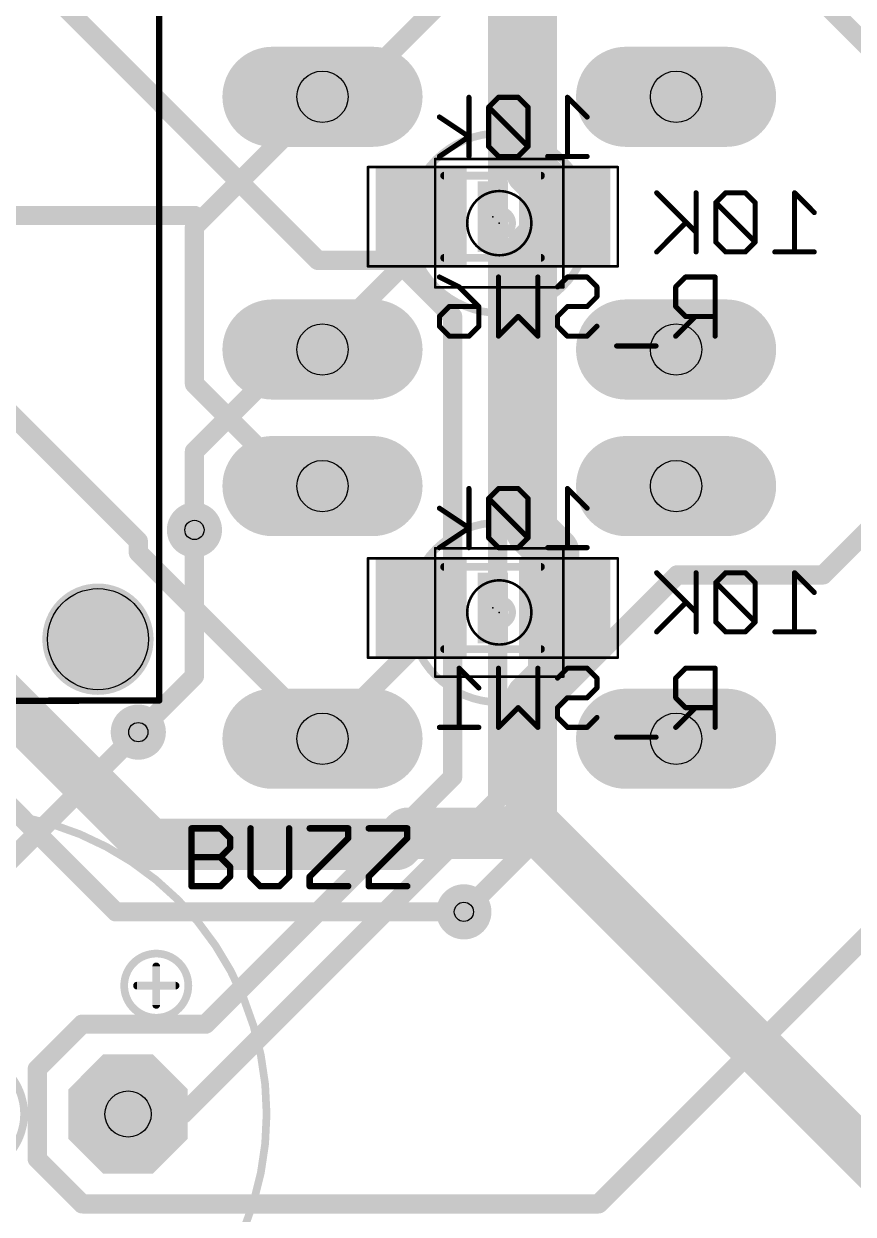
# Model space of a CAD drawing. Extents: x -15 to 99, y 4 to 73.
# Drawn here: x 67.52 to 83.94, y 21.13 to 44.69 of the extents above; entities that cross this region are included whole.
import ezdxf

# ---------------------------------------------------------------- set-up
doc = ezdxf.new("R2010")
doc.units = 0
for name, color, linetype in [('1', 22, 'CONTINUOUS'), ('122', 253, 'CONTINUOUS'), ('16', 175, 'CONTINUOUS'), ('17', 82, 'CONTINUOUS'), ('18', 82, 'CONTINUOUS'), ('20', 7, 'CONTINUOUS'), ('21', 253, 'CONTINUOUS'), ('23', 7, 'CONTINUOUS'), ('24', 7, 'CONTINUOUS'), ('25', 253, 'CONTINUOUS'), ('26', 253, 'CONTINUOUS'), ('28', 253, 'CONTINUOUS'), ('29', 253, 'CONTINUOUS'), ('30', 253, 'CONTINUOUS'), ('32', 253, 'CONTINUOUS'), ('36', 253, 'CONTINUOUS'), ('40', 175, 'CONTINUOUS'), ('44', 253, 'CONTINUOUS'), ('51', 253, 'CONTINUOUS'), ('52', 253, 'CONTINUOUS')]:
    doc.layers.add(name, color=color, linetype=linetype)

# ---------------------------------------------------------------- blocks, each defined once
blk = doc.blocks.new('OCTAGONP')
at = {"const_width": 0.5}
blk.add_lwpolyline([(-0.25, -0.1036), (-0.25, 0.1036), (-0.1036, 0.25), (0.1036, 0.25), (0.25, 0.1036), (0.25, -0.1036), (0.1036, -0.25), (-0.1036, -0.25), (-0.25, -0.1036), (-0.25, 0.1036)], dxfattribs=at)
blk = doc.blocks.new('RECT')
blk.add_solid([(-0.5, -0.5), (0.5, -0.5), (-0.5, 0.5), (0.5, 0.5)])
blk = doc.blocks.new('LONGP100')
at = {"const_width": 1}
blk.add_lwpolyline([(-0.5, 0), (0.5, 0)], dxfattribs=at)
at = {"const_width": 0.5}
for points in [[(-0.5, 0.25, 1), (-0.5, -0.25)], [(0.5, -0.25, 1), (0.5, 0.25)]]:
    blk.add_lwpolyline(points, format="xyb", dxfattribs=at)
blk = doc.blocks.new('ROUNDV')
at = {"const_width": 0.5}
blk.add_lwpolyline([(0, -0.25, 1), (0, 0.25, 1), (0, -0.25)], format="xyb", dxfattribs=at)

msp = doc.modelspace()

# ---------------------------------------------------------------- linework, layer by layer
at = {"layer": '1', "const_width": 0.381}
for points in [[(76.8985, 29.337), (76.8985, 50.673)], [(73.3425, 40.005), (62.8968, 50.4507)], [(69.7865, 34.4488), (54.6735, 49.5618)], [(74.0093, 43.3388), (76.0095, 45.339)], [(83.1215, 45.339), (86.6775, 41.783)], [(73.5648, 43.3388), (73.4328, 43.2418)], [(73.5648, 43.3388), (74.0093, 43.3388)], [(74.8983, 40.005), (73.3425, 40.005)], [(76.0095, 38.8938), (74.8983, 40.005)], [(76.0095, 29.7815), (76.0095, 38.8938)], [(88.011, 38.4492), (83.3438, 33.782)], [(72.898, 38.227), (70.8978, 36.2268)], [(73.3425, 38.227), (72.898, 38.227)], [(73.3425, 38.227), (73.4328, 38.2418)], [(70.8978, 36.2268), (70.8978, 34.671)], [(69.7865, 34.2265), (69.7865, 34.4488)], [(73.3425, 30.6705), (69.7865, 34.2265)], [(80.4545, 33.782), (77.7875, 31.115)], [(83.3438, 33.782), (80.4545, 33.782)], [(77.7875, 31.115), (77.7875, 28.6703)], [(69.7865, 30.6705), (66.8972, 27.7813)], [(73.3425, 30.6705), (73.4328, 30.5393)], [(88.011, 30.4483), (78.8988, 21.336)], [(71.12, 24.892), (76.0095, 29.7815)], [(70.6755, 23.114), (76.8985, 29.337)], [(77.7875, 28.6703), (76.2318, 27.1145)], [(67.7863, 24.003), (68.6753, 24.892)], [(68.6753, 24.892), (71.12, 24.892)], [(67.7863, 22.225), (67.7863, 24.003)], [(69.7865, 23.114), (69.5833, 23.114)], [(69.7865, 23.114), (70.6755, 23.114)], [(68.6753, 21.336), (67.7863, 22.225)], [(78.8988, 21.336), (68.6753, 21.336)]]:
    msp.add_lwpolyline(points, dxfattribs=at)
at = {"layer": '1', "const_width": 0.1905}
for points in [[(73.3764, 43.3186, 1), (73.4892, 43.165)], [(73.5648, 43.434, 1), (73.5648, 43.2435)], [(73.6211, 43.262, 1), (73.5084, 43.4155)], [(73.9419, 43.4061, 1), (74.0766, 43.2714)], [(74.0093, 43.2435, 1), (74.0093, 43.434)], [(73.3425, 40.1003, 1), (73.3425, 39.9098)], [(73.2751, 39.9376, 1), (73.4099, 40.0724)], [(74.9656, 40.0724, 1), (74.8309, 39.9376)], [(74.8983, 39.9098, 1), (74.8983, 40.1003)], [(76.1047, 38.8938, 1), (75.9143, 38.8938)], [(75.9421, 38.8264, 1), (76.0769, 38.9611)], [(72.898, 38.3223, 1), (72.898, 38.1318)], [(72.9654, 38.1596, 1), (72.8306, 38.2944)], [(73.3271, 38.321, 1), (73.3579, 38.133)], [(73.3425, 38.1318, 1), (73.3425, 38.3223)], [(73.4482, 38.1478, 1), (73.4174, 38.3358)], [(70.993, 36.2268, 1), (70.8025, 36.2268)], [(70.8304, 36.2941, 1), (70.9651, 36.1594)], [(69.8817, 34.4488, 1), (69.6913, 34.4488)], [(70.8025, 34.671, 1), (70.993, 34.671)], [(69.8539, 34.2939, 1), (69.7191, 34.1591)], [(69.7191, 34.3814, 1), (69.8539, 34.5161)], [(69.6913, 34.2265, 1), (69.8817, 34.2265)], [(80.4545, 33.8773, 1), (80.4545, 33.6868)], [(80.5219, 33.7146, 1), (80.3871, 33.8494)], [(83.2764, 33.8494, 1), (83.4111, 33.7146)], [(83.3438, 33.6868, 1), (83.3438, 33.8773)], [(77.7201, 31.1824, 1), (77.8549, 31.0476)], [(77.8828, 31.115, 1), (77.6923, 31.115)], [(69.8539, 30.6031, 1), (69.7191, 30.7379)], [(73.421, 30.7245, 1), (73.264, 30.6165)], [(73.2751, 30.6031, 1), (73.4099, 30.7379)], [(73.3543, 30.4853, 1), (73.5113, 30.5933)], [(76.0769, 29.7141, 1), (75.9421, 29.8489)], [(75.9143, 29.7815, 1), (76.1047, 29.7815)], [(76.9659, 29.2696, 1), (76.8311, 29.4044)], [(76.8033, 29.337, 1), (76.9937, 29.337)], [(77.6923, 28.6703, 1), (77.8828, 28.6703)], [(77.8549, 28.6029, 1), (77.7201, 28.7376)], [(76.1644, 27.1819, 1), (76.2991, 27.0471)], [(68.6753, 24.9872, 1), (68.6753, 24.7967)], [(68.7426, 24.8246, 1), (68.6079, 24.9594)], [(71.0526, 24.9594, 1), (71.1874, 24.8246)], [(71.12, 24.7967, 1), (71.12, 24.9872)], [(67.7189, 24.0704, 1), (67.8536, 23.9356)], [(67.8815, 24.003, 1), (67.691, 24.003)], [(69.5833, 23.2093, 1), (69.5833, 23.0188)], [(69.7865, 23.2093, 1), (69.7865, 23.0188)], [(69.7865, 23.0188, 1), (69.7865, 23.2093)], [(70.6081, 23.1814, 1), (70.7429, 23.0466)], [(70.6755, 23.0188, 1), (70.6755, 23.2093)], [(67.8536, 22.2924, 1), (67.7189, 22.1576)], [(67.691, 22.225, 1), (67.8815, 22.225)], [(68.6753, 21.4313, 1), (68.6753, 21.2408)], [(68.6079, 21.2686, 1), (68.7426, 21.4034)], [(78.8314, 21.4034, 1), (78.9661, 21.2686)], [(78.8988, 21.2408, 1), (78.8988, 21.4313)]]:
    msp.add_lwpolyline(points, format="xyb", dxfattribs=at)
at = {"layer": '122', "const_width": 0.1016}
for points in [[(80.8289, 40.5624), (80.0493, 41.342)], [(80.8289, 41.342), (80.8289, 40.1726)], [(81.4136, 41.342), (81.2187, 41.1471)], [(81.8034, 41.342), (81.4136, 41.342)], [(81.9983, 41.1471), (81.8034, 41.342)], [(83.1677, 40.9522), (82.7779, 41.342)], [(82.7779, 41.342), (82.7779, 40.1726)], [(81.2187, 41.1471), (81.2187, 40.3675)], [(81.9983, 40.3675), (81.2187, 41.1471)], [(81.9983, 40.3675), (81.9983, 41.1471)], [(80.634, 40.7573), (80.0493, 40.1726)], [(81.2187, 40.3675), (81.4136, 40.1726)], [(81.8034, 40.1726), (81.9983, 40.3675)], [(81.4136, 40.1726), (81.8034, 40.1726)], [(83.1677, 40.1726), (82.3881, 40.1726)], [(80.8289, 33.044), (80.0493, 33.8236)], [(80.8289, 33.8236), (80.8289, 32.6542)], [(81.4136, 33.8236), (81.2187, 33.6287)], [(81.8034, 33.8236), (81.4136, 33.8236)], [(81.9983, 33.6287), (81.8034, 33.8236)], [(83.1677, 33.4338), (82.7779, 33.8236)], [(82.7779, 33.8236), (82.7779, 32.6542)], [(81.2187, 33.6287), (81.2187, 32.8491)], [(81.9983, 32.8491), (81.2187, 33.6287)], [(81.9983, 32.8491), (81.9983, 33.6287)], [(80.634, 33.2389), (80.0493, 32.6542)], [(81.2187, 32.8491), (81.4136, 32.6542)], [(81.8034, 32.6542), (81.9983, 32.8491)], [(81.4136, 32.6542), (81.8034, 32.6542)], [(83.1677, 32.6542), (82.3881, 32.6542)]]:
    msp.add_lwpolyline(points, dxfattribs=at)
at = {"layer": '122', "const_width": 0.0508}
for points in [[(80.0672, 41.36, 1), (80.0313, 41.3241)], [(80.8543, 41.342, 1), (80.8035, 41.342)], [(81.4136, 41.3674, 1), (81.4136, 41.3166)], [(81.4315, 41.3241, 1), (81.3956, 41.36)], [(81.8213, 41.36, 1), (81.7854, 41.3241)], [(81.8034, 41.3166, 1), (81.8034, 41.3674)], [(82.7958, 41.36, 1), (82.7599, 41.3241)], [(82.8033, 41.342, 1), (82.7525, 41.342)], [(81.2441, 41.1471, 1), (81.1933, 41.1471)], [(81.2366, 41.1651, 1), (81.2007, 41.1292)], [(81.2007, 41.1651, 1), (81.2366, 41.1292)], [(82.0237, 41.1471, 1), (81.9729, 41.1471)], [(81.9803, 41.1292, 1), (82.0162, 41.1651)], [(83.1497, 40.9343, 1), (83.1856, 40.9702)], [(80.6519, 40.7394, 1), (80.616, 40.7753)], [(80.8109, 40.5445, 1), (80.8468, 40.5804)], [(81.2366, 40.3855, 1), (81.2007, 40.3496)], [(81.1933, 40.3675, 1), (81.2441, 40.3675)], [(81.9729, 40.3675, 1), (82.0237, 40.3675)], [(82.0162, 40.3496, 1), (81.9803, 40.3855)], [(81.9803, 40.3496, 1), (82.0162, 40.3855)], [(80.0313, 40.1906, 1), (80.0672, 40.1547)], [(80.8035, 40.1726, 1), (80.8543, 40.1726)], [(81.4136, 40.198, 1), (81.4136, 40.1472)], [(81.3956, 40.1547, 1), (81.4315, 40.1906)], [(81.7854, 40.1906, 1), (81.8213, 40.1547)], [(81.8034, 40.1472, 1), (81.8034, 40.198)], [(82.3881, 40.198, 1), (82.3881, 40.1472)], [(82.7525, 40.1726, 1), (82.8033, 40.1726)], [(83.1677, 40.1472, 1), (83.1677, 40.198)], [(80.0672, 33.8416, 1), (80.0313, 33.8057)], [(80.8543, 33.8236, 1), (80.8035, 33.8236)], [(81.4136, 33.849, 1), (81.4136, 33.7982)], [(81.4315, 33.8057, 1), (81.3956, 33.8416)], [(81.8213, 33.8416, 1), (81.7854, 33.8057)], [(81.8034, 33.7982, 1), (81.8034, 33.849)], [(82.7958, 33.8416, 1), (82.7599, 33.8057)], [(82.8033, 33.8236, 1), (82.7525, 33.8236)], [(81.2441, 33.6287, 1), (81.1933, 33.6287)], [(81.2366, 33.6467, 1), (81.2007, 33.6108)], [(81.2007, 33.6467, 1), (81.2366, 33.6108)], [(82.0237, 33.6287, 1), (81.9729, 33.6287)], [(81.9803, 33.6108, 1), (82.0162, 33.6467)], [(83.1497, 33.4159, 1), (83.1856, 33.4518)], [(80.6519, 33.221, 1), (80.616, 33.2569)], [(80.8109, 33.0261, 1), (80.8468, 33.062)], [(81.2366, 32.8671, 1), (81.2007, 32.8312)], [(81.1933, 32.8491, 1), (81.2441, 32.8491)], [(81.9729, 32.8491, 1), (82.0237, 32.8491)], [(82.0162, 32.8312, 1), (81.9803, 32.8671)], [(81.9803, 32.8312, 1), (82.0162, 32.8671)], [(80.0313, 32.6722, 1), (80.0672, 32.6363)], [(80.8035, 32.6542, 1), (80.8543, 32.6542)], [(81.4136, 32.6796, 1), (81.4136, 32.6288)], [(81.3956, 32.6363, 1), (81.4315, 32.6722)], [(81.7854, 32.6722, 1), (81.8213, 32.6363)], [(81.8034, 32.6288, 1), (81.8034, 32.6796)], [(82.3881, 32.6796, 1), (82.3881, 32.6288)], [(82.7525, 32.6542, 1), (82.8033, 32.6542)], [(83.1677, 32.6288, 1), (83.1677, 32.6796)]]:
    msp.add_lwpolyline(points, format="xyb", dxfattribs=at)
at = {"layer": '16'}
for points, const_width in [([(77.5653, 41.783), (77.5653, 46.6725)], 1.016), ([(73.3425, 43.1165), (73.4328, 43.2418)], 0.381), ([(73.3425, 43.1165), (71.0089, 40.7829)], 0.381), ([(78.0097, 41.3385), (77.5653, 41.783)], 1.016), ([(78.0097, 41.3385), (78.2278, 40.8688)], 1.016), ([(78.0097, 40.6718), (78.2278, 40.8688)], 1.016), ([(44.8945, 40.894), (70.8978, 40.894)], 0.381), ([(70.8978, 40.894), (71.0089, 40.7829)], 0.381), ([(75.3428, 40.6718), (75.3838, 40.8688)], 0.381), ([(78.0097, 40.6718), (77.5653, 40.2273)], 1.016), ([(71.0089, 40.7829), (70.8978, 40.6718)], 0.381), ([(70.8978, 40.6718), (70.8978, 37.5603)], 0.381), ([(75.3428, 40.2273), (75.3428, 40.6718)], 0.381), ([(77.5653, 40.2273), (77.5653, 34.671)], 1.016), ([(73.5648, 38.4492), (75.3428, 40.2273)], 0.381), ([(73.5648, 38.4492), (73.4328, 38.2418)], 0.381), ([(70.8978, 37.5603), (72.898, 35.56)], 0.381), ([(72.898, 35.56), (73.3425, 35.56)], 0.381), ([(73.3425, 35.56), (73.4328, 35.5393)], 0.381), ([(77.5653, 34.671), (78.0097, 34.2265)], 1.016), ([(70.8978, 34.671), (70.8978, 31.7818)], 0.381), ([(78.0097, 34.2265), (78.0097, 33.3375)], 1.016), ([(78.0097, 33.3375), (78.2278, 33.1273)], 1.016), ([(78.0097, 32.6707), (78.2278, 33.1273)], 1.016), ([(65.5637, 32.893), (70.0088, 28.448)], 1.016), ([(75.3428, 33.1153), (75.3838, 33.1273)], 0.381), ([(75.3428, 32.4485), (75.3428, 33.1153)], 0.381), ([(78.0097, 31.7818), (78.0097, 32.6707)], 1.016), ([(73.5648, 30.6705), (75.3428, 32.4485)], 0.381), ([(77.5653, 31.3373), (78.0097, 31.7818)], 1.016), ([(70.8978, 31.7818), (69.7865, 30.6705)], 0.381), ([(77.5653, 28.8925), (77.5653, 31.3373)], 1.016), ([(73.5648, 30.6705), (73.4328, 30.5393)], 0.381), ([(69.342, 27.1145), (66.8972, 29.5593)], 0.381), ([(77.1208, 28.6703), (77.5653, 28.8925)], 1.016), ([(87.7888, 18.669), (77.5653, 28.8925)], 1.016), ([(74.8983, 28.448), (75.1205, 28.6703)], 1.016), ([(75.1205, 28.6703), (77.1208, 28.6703)], 1.016), ([(70.0088, 28.448), (74.8983, 28.448)], 1.016), ([(76.2318, 27.1145), (69.342, 27.1145)], 0.381)]:
    msp.add_lwpolyline(points, dxfattribs=dict(at, const_width=const_width))
for points, const_width in [([(73.5101, 43.1861, 1), (73.3555, 43.2975)], 0.1905), ([(73.2652, 43.1722, 1), (73.4198, 43.0608)], 0.1905), ([(73.4099, 43.0491, 1), (73.2751, 43.1839)], 0.1905), ([(77.7449, 41.9626, 1), (77.3856, 41.6034)], 0.508), ([(77.3113, 41.783, 1), (77.8193, 41.783)], 0.508), ([(78.2401, 41.4455, 1), (77.7794, 41.2315)], 0.508), ([(77.8301, 41.1589, 1), (78.1894, 41.5181)], 0.508), ([(77.9974, 40.7618, 1), (78.4582, 40.9758)], 0.508), ([(78.3981, 40.6803, 1), (78.0575, 41.0573)], 0.508), ([(70.9651, 40.9614, 1), (70.8304, 40.8266)], 0.1905), ([(70.8978, 40.7988, 1), (70.8978, 40.9893)], 0.1905), ([(75.477, 40.8494, 1), (75.2906, 40.8882)], 0.1905), ([(77.8394, 40.8602, 1), (78.1801, 40.4833)], 0.508), ([(78.1894, 40.4921, 1), (77.8301, 40.8514)], 0.508), ([(70.993, 40.6718, 1), (70.8025, 40.6718)], 0.1905), ([(70.8304, 40.7391, 1), (70.9651, 40.6044)], 0.1905), ([(70.9415, 40.8502, 1), (71.0762, 40.7155)], 0.1905), ([(71.0762, 40.7155, 1), (70.9415, 40.8502)], 0.1905), ([(70.9415, 40.7155, 1), (71.0762, 40.8502)], 0.1905), ([(75.2495, 40.6912, 1), (75.436, 40.6523)], 0.1905), ([(75.438, 40.6718, 1), (75.2475, 40.6718)], 0.1905), ([(77.3856, 40.4069, 1), (77.7449, 40.0476)], 0.508), ([(77.8193, 40.2273, 1), (77.3113, 40.2273)], 0.508), ([(75.2475, 40.2273, 1), (75.438, 40.2273)], 0.1905), ([(75.4101, 40.1599, 1), (75.2754, 40.2946)], 0.1905), ([(73.6451, 38.3981, 1), (73.4844, 38.5004)], 0.1905), ([(73.4974, 38.5166, 1), (73.6321, 38.3819)], 0.1905), ([(73.3524, 38.2929, 1), (73.5132, 38.1907)], 0.1905), ([(70.9651, 37.6276, 1), (70.8304, 37.4929)], 0.1905), ([(70.8025, 37.5603, 1), (70.993, 37.5603)], 0.1905), ([(72.898, 35.6553, 1), (72.898, 35.4648)], 0.1905), ([(72.8306, 35.4926, 1), (72.9654, 35.6274)], 0.1905), ([(73.3638, 35.6528, 1), (73.3212, 35.4672)], 0.1905), ([(73.3425, 35.4648, 1), (73.3425, 35.6553)], 0.1905), ([(73.4115, 35.4465, 1), (73.4541, 35.6321)], 0.1905), ([(77.7449, 34.8506, 1), (77.3856, 34.4914)], 0.508), ([(70.993, 34.671, 1), (70.8025, 34.671)], 0.1905), ([(77.3113, 34.671, 1), (77.8193, 34.671)], 0.508), ([(78.2638, 34.2265, 1), (77.7557, 34.2265)], 0.508), ([(77.8301, 34.0469, 1), (78.1894, 34.4061)], 0.508), ([(78.186, 33.5204, 1), (77.8335, 33.1546)], 0.508), ([(77.7557, 33.3375, 1), (78.2638, 33.3375)], 0.508), ([(78.457, 33.0178, 1), (77.9986, 33.2368)], 0.508), ([(78.0515, 32.9444, 1), (78.4041, 33.3102)], 0.508), ([(75.438, 33.1153, 1), (75.2475, 33.1153)], 0.1905), ([(75.3159, 33.2066, 1), (75.3696, 33.0239)], 0.1905), ([(75.4106, 33.0359, 1), (75.357, 33.2187)], 0.1905), ([(78.2638, 32.6707, 1), (77.7557, 32.6707)], 0.508), ([(77.7805, 32.7802, 1), (78.239, 32.5613)], 0.508), ([(75.2475, 32.4485, 1), (75.438, 32.4485)], 0.1905), ([(75.4101, 32.3811, 1), (75.2754, 32.5159)], 0.1905), ([(78.1894, 31.6021, 1), (77.8301, 31.9614)], 0.508), ([(77.7557, 31.7818, 1), (78.2638, 31.7818)], 0.508), ([(70.8025, 31.7818, 1), (70.993, 31.7818)], 0.1905), ([(70.9651, 31.7144, 1), (70.8304, 31.8491)], 0.1905), ([(77.8193, 31.3373, 1), (77.3113, 31.3373)], 0.508), ([(77.3856, 31.5169, 1), (77.7449, 31.1576)], 0.508), ([(73.6319, 30.603, 1), (73.4976, 30.738)], 0.1905), ([(69.7191, 30.7379, 1), (69.8539, 30.6031)], 0.1905), ([(73.3656, 30.6068, 1), (73.5, 30.4718)], 0.1905), ([(73.4974, 30.7379, 1), (73.6321, 30.6031)], 0.1905), ([(77.7449, 29.0721, 1), (77.3856, 28.7129)], 0.508), ([(77.6788, 28.6653, 1), (77.4517, 29.1197)], 0.508), ([(75.1205, 28.9243, 1), (75.1205, 28.4163)], 0.508), ([(75.3001, 28.4906, 1), (74.9409, 28.8499)], 0.508), ([(77.0072, 28.8974, 1), (77.2343, 28.4431)], 0.508), ([(77.1208, 28.4163, 1), (77.1208, 28.9243)], 0.508), ([(77.3113, 28.8925, 1), (77.8193, 28.8925)], 0.508), ([(70.0088, 28.702, 1), (70.0088, 28.194)], 0.508), ([(69.8291, 28.2684, 1), (70.1884, 28.6276)], 0.508), ([(74.7186, 28.6276, 1), (75.0779, 28.2684)], 0.508), ([(74.8983, 28.194, 1), (74.8983, 28.702)], 0.508), ([(69.342, 27.2097, 1), (69.342, 27.0192)], 0.1905), ([(69.2746, 27.0471, 1), (69.4094, 27.1819)], 0.1905), ([(76.2318, 27.0192, 1), (76.2318, 27.2097)], 0.1905)]:
    msp.add_lwpolyline(points, format="xyb", dxfattribs=dict(at, const_width=const_width))
at = {"layer": '20'}
msp.add_circle((68.9878, 32.5097), 1, dxfattribs=at)
at = {"layer": '21'}
for points, const_width in [([(70.2009, 71.8891), (70.2009, 31.2984)], 0.127), ([(70.2009, 31.2984), (47.8161, 31.2366)], 0.127), ([(70.1421, 25.273), (70.1421, 26.035)], 0.1524), ([(69.7611, 25.654), (70.5231, 25.654)], 0.1524)]:
    msp.add_lwpolyline(points, dxfattribs=dict(at, const_width=const_width))
for points, const_width in [([(76.9328, 38.9638, 1), (76.9328, 42.5198, 1), (76.9328, 38.9638)], 0.1524), ([(76.9328, 40.4878, 1), (76.9328, 40.9958, 1), (76.9328, 40.4878)], 0.1524), ([(76.9328, 31.2613, 1), (76.9328, 34.8173, 1), (76.9328, 31.2613)], 0.1524), ([(76.9328, 32.7853, 1), (76.9328, 33.2933, 1), (76.9328, 32.7853)], 0.1524), ([(70.1691, 31.2984, 1), (70.2326, 31.2984)], 0.0635), ([(70.201, 31.2666, 1), (70.2008, 31.3301)], 0.0635), ([(66.3321, 17.1196, 1), (66.3321, 29.1084, 1), (66.3321, 17.1196)], 0.1524), ([(70.1421, 25.019, 1), (70.1421, 26.289, 1), (70.1421, 25.019)], 0.1524), ([(70.1802, 26.035, 1), (70.104, 26.035)], 0.0762), ([(69.7611, 25.6921, 1), (69.7611, 25.6159)], 0.0762), ([(70.5231, 25.6159, 1), (70.5231, 25.6921)], 0.0762), ([(70.104, 25.273, 1), (70.1802, 25.273)], 0.0762), ([(66.3321, 21.9202, 1), (66.3321, 24.3078, 1), (66.3321, 21.9202)], 0.1524)]:
    msp.add_lwpolyline(points, format="xyb", dxfattribs=dict(at, const_width=const_width))
at = {"layer": '23'}
for p in [(76.9328, 40.7418), (76.9328, 33.0393)]:
    msp.add_point(p, dxfattribs=at)
at = {"layer": '24'}
for p in [(76.8058, 40.8688), (76.8058, 33.1273)]:
    msp.add_point(p, dxfattribs=at)
at = {"layer": '25', "const_width": 0.127}
for points in [[(70.8406, 27.6225), (70.8406, 28.7665)], [(70.8406, 28.7665), (71.4126, 28.7665)], [(71.4126, 28.7665), (71.6033, 28.5758)], [(72.01, 28.7665), (72.01, 27.8132)], [(72.7726, 27.8132), (72.7726, 28.7665)], [(73.1794, 28.7665), (73.942, 28.7665)], [(73.942, 28.7665), (73.942, 28.5758)], [(74.3488, 28.7665), (75.1114, 28.7665)], [(75.1114, 28.7665), (75.1114, 28.5758)], [(71.6033, 28.5758), (71.6033, 28.3852)], [(73.942, 28.5758), (73.1794, 27.8132)], [(75.1114, 28.5758), (74.3488, 27.8132)], [(71.6033, 28.3852), (71.4126, 28.1945)], [(70.8406, 28.1945), (71.4126, 28.1945)], [(71.4126, 28.1945), (71.6033, 28.0038)], [(71.6033, 28.0038), (71.6033, 27.8132)], [(71.6033, 27.8132), (71.4126, 27.6225)], [(72.01, 27.8132), (72.2007, 27.6225)], [(72.582, 27.6225), (72.7726, 27.8132)], [(73.1794, 27.8132), (73.1794, 27.6225)], [(74.3488, 27.8132), (74.3488, 27.6225)], [(71.4126, 27.6225), (70.8406, 27.6225)], [(72.2007, 27.6225), (72.582, 27.6225)], [(73.1794, 27.6225), (73.942, 27.6225)], [(74.3488, 27.6225), (75.1114, 27.6225)]]:
    msp.add_lwpolyline(points, dxfattribs=at)
at = {"layer": '25', "const_width": 0.0635}
for points in [[(70.8724, 28.7665, 1), (70.8089, 28.7665)], [(70.8406, 28.7982, 1), (70.8406, 28.7347)], [(71.435, 28.7889, 1), (71.3901, 28.744)], [(71.4126, 28.7347, 1), (71.4126, 28.7982)], [(72.0417, 28.7665, 1), (71.9782, 28.7665)], [(72.8044, 28.7665, 1), (72.7409, 28.7665)], [(73.1794, 28.7982, 1), (73.1794, 28.7347)], [(73.9738, 28.7665, 1), (73.9103, 28.7665)], [(73.942, 28.7347, 1), (73.942, 28.7982)], [(74.3488, 28.7982, 1), (74.3488, 28.7347)], [(75.1432, 28.7665, 1), (75.0797, 28.7665)], [(75.1114, 28.7347, 1), (75.1114, 28.7982)], [(71.635, 28.5758, 1), (71.5715, 28.5758)], [(71.5808, 28.5534, 1), (71.6257, 28.5983)], [(73.9103, 28.5758, 1), (73.9738, 28.5758)], [(73.9645, 28.5534, 1), (73.9196, 28.5983)], [(75.0797, 28.5758, 1), (75.1432, 28.5758)], [(75.1339, 28.5534, 1), (75.089, 28.5983)], [(71.5715, 28.3852, 1), (71.635, 28.3852)], [(71.6257, 28.3627, 1), (71.5808, 28.4076)], [(70.8406, 28.2262, 1), (70.8406, 28.1627)], [(71.435, 28.2169, 1), (71.3901, 28.172)], [(71.3901, 28.2169, 1), (71.435, 28.172)], [(71.4126, 28.1627, 1), (71.4126, 28.2262)], [(71.635, 28.0038, 1), (71.5715, 28.0038)], [(71.5808, 27.9814, 1), (71.6257, 28.0263)], [(71.5715, 27.8132, 1), (71.635, 27.8132)], [(71.6257, 27.7907, 1), (71.5808, 27.8356)], [(71.9782, 27.8132, 1), (72.0417, 27.8132)], [(72.0324, 27.8356, 1), (71.9875, 27.7907)], [(72.7409, 27.8132, 1), (72.8044, 27.8132)], [(72.7951, 27.7907, 1), (72.7502, 27.8356)], [(73.2111, 27.8132, 1), (73.1476, 27.8132)], [(73.1569, 27.8356, 1), (73.2018, 27.7907)], [(74.3805, 27.8132, 1), (74.317, 27.8132)], [(74.3263, 27.8356, 1), (74.3712, 27.7907)], [(70.8406, 27.6543, 1), (70.8406, 27.5908)], [(70.8089, 27.6225, 1), (70.8724, 27.6225)], [(71.3901, 27.645, 1), (71.435, 27.6)], [(71.4126, 27.5908, 1), (71.4126, 27.6543)], [(72.2007, 27.6543, 1), (72.2007, 27.5908)], [(72.1782, 27.6, 1), (72.2231, 27.645)], [(72.5595, 27.645, 1), (72.6044, 27.6)], [(72.582, 27.5908, 1), (72.582, 27.6543)], [(73.1476, 27.6225, 1), (73.2111, 27.6225)], [(73.1794, 27.6543, 1), (73.1794, 27.5908)], [(73.942, 27.5908, 1), (73.942, 27.6543)], [(74.317, 27.6225, 1), (74.3805, 27.6225)], [(74.3488, 27.6543, 1), (74.3488, 27.5908)], [(75.1114, 27.5908, 1), (75.1114, 27.6543)]]:
    msp.add_lwpolyline(points, format="xyb", dxfattribs=at)
at = {"layer": '26', "const_width": 0.1016}
for points in [[(75.7478, 39.676), (76.1376, 39.4811)], [(76.9172, 38.5066), (76.9172, 39.676)], [(77.6968, 39.676), (77.6968, 38.5066)], [(78.0866, 39.4811), (78.2815, 39.676)], [(78.2815, 39.676), (78.6713, 39.676)], [(78.6713, 39.676), (78.8662, 39.4811)], [(80.6203, 39.676), (80.4254, 39.4811)], [(81.205, 39.676), (80.6203, 39.676)], [(81.205, 38.5066), (81.205, 39.676)], [(76.1376, 39.4811), (76.5274, 39.0913)], [(78.8662, 39.2862), (78.6713, 39.0913)], [(78.8662, 39.4811), (78.8662, 39.2862)], [(80.4254, 39.4811), (80.4254, 39.0913)], [(75.7478, 38.8964), (75.9427, 39.0913)], [(75.9427, 39.0913), (76.5274, 39.0913)], [(76.5274, 39.0913), (76.5274, 38.7015)], [(78.2815, 39.0913), (78.0866, 38.8964)], [(78.6713, 39.0913), (78.2815, 39.0913)], [(80.4254, 39.0913), (80.6203, 38.8964)], [(75.7478, 38.7015), (75.7478, 38.8964)], [(77.307, 38.8964), (76.9172, 38.5066)], [(77.6968, 38.5066), (77.307, 38.8964)], [(78.0866, 38.8964), (78.0866, 38.7015)], [(80.8152, 38.8964), (80.4254, 38.5066)], [(80.6203, 38.8964), (81.205, 38.8964)], [(75.9427, 38.5066), (75.7478, 38.7015)], [(76.5274, 38.7015), (76.3325, 38.5066)], [(78.0866, 38.7015), (78.2815, 38.5066)], [(78.6713, 38.5066), (78.8662, 38.7015)], [(76.3325, 38.5066), (75.9427, 38.5066)], [(78.2815, 38.5066), (78.6713, 38.5066)], [(80.0356, 38.3117), (79.256, 38.3117)], [(76.5274, 31.5447), (76.1376, 31.9345)], [(76.1376, 31.9345), (76.1376, 30.7651)], [(76.9172, 30.7651), (76.9172, 31.9345)], [(77.6968, 31.9345), (77.6968, 30.7651)], [(78.0866, 31.7396), (78.2815, 31.9345)], [(78.2815, 31.9345), (78.6713, 31.9345)], [(78.6713, 31.9345), (78.8662, 31.7396)], [(80.6203, 31.9345), (80.4254, 31.7396)], [(81.205, 31.9345), (80.6203, 31.9345)], [(81.205, 30.7651), (81.205, 31.9345)], [(78.8662, 31.5447), (78.6713, 31.3498)], [(78.8662, 31.7396), (78.8662, 31.5447)], [(80.4254, 31.7396), (80.4254, 31.3498)], [(78.2815, 31.3498), (78.0866, 31.1549)], [(78.6713, 31.3498), (78.2815, 31.3498)], [(80.4254, 31.3498), (80.6203, 31.1549)], [(77.307, 31.1549), (76.9172, 30.7651)], [(77.6968, 30.7651), (77.307, 31.1549)], [(78.0866, 31.1549), (78.0866, 30.96)], [(80.8152, 31.1549), (80.4254, 30.7651)], [(80.6203, 31.1549), (81.205, 31.1549)], [(78.0866, 30.96), (78.2815, 30.7651)], [(78.6713, 30.7651), (78.8662, 30.96)], [(76.5274, 30.7651), (75.7478, 30.7651)], [(78.2815, 30.7651), (78.6713, 30.7651)], [(80.0356, 30.5702), (79.256, 30.5702)]]:
    msp.add_lwpolyline(points, dxfattribs=at)
at = {"layer": '26', "const_width": 0.0508}
for points in [[(75.7592, 39.6987, 1), (75.7365, 39.6533)], [(76.9426, 39.676, 1), (76.8918, 39.676)], [(77.7222, 39.676, 1), (77.6714, 39.676)], [(78.2815, 39.7014, 1), (78.2815, 39.6506)], [(78.2995, 39.658, 1), (78.2635, 39.694)], [(78.6893, 39.694, 1), (78.6533, 39.658)], [(78.6713, 39.6506, 1), (78.6713, 39.7014)], [(80.6203, 39.7014, 1), (80.6203, 39.6506)], [(80.6383, 39.658, 1), (80.6023, 39.694)], [(81.2304, 39.676, 1), (81.1796, 39.676)], [(81.205, 39.6506, 1), (81.205, 39.7014)], [(76.1556, 39.4991, 1), (76.1197, 39.4631)], [(76.1263, 39.4584, 1), (76.149, 39.5038)], [(78.0686, 39.4991, 1), (78.1046, 39.4631)], [(78.8916, 39.4811, 1), (78.8408, 39.4811)], [(78.8482, 39.4631, 1), (78.8842, 39.4991)], [(78.8842, 39.2682, 1), (78.8482, 39.3042)], [(80.4074, 39.4991, 1), (80.4434, 39.4631)], [(80.4508, 39.4811, 1), (80.4, 39.4811)], [(75.9427, 39.1167, 1), (75.9427, 39.0659)], [(75.9607, 39.0733, 1), (75.9248, 39.1093)], [(76.5528, 39.0913, 1), (76.502, 39.0913)], [(76.5094, 39.0733, 1), (76.5454, 39.1093)], [(76.5274, 39.0659, 1), (76.5274, 39.1167)], [(78.2815, 39.1167, 1), (78.2815, 39.0659)], [(78.2995, 39.0733, 1), (78.2635, 39.1093)], [(78.6533, 39.1093, 1), (78.6893, 39.0733)], [(78.6713, 39.0659, 1), (78.6713, 39.1167)], [(78.8408, 39.2862, 1), (78.8916, 39.2862)], [(80.4434, 39.1093, 1), (80.4074, 39.0733)], [(80.4, 39.0913, 1), (80.4508, 39.0913)], [(75.7732, 38.8964, 1), (75.7224, 38.8964)], [(75.7299, 38.9144, 1), (75.7658, 38.8784)], [(77.325, 38.9144, 1), (77.289, 38.8784)], [(77.325, 38.8784, 1), (77.289, 38.9144)], [(78.0686, 38.9144, 1), (78.1046, 38.8784)], [(78.112, 38.8964, 1), (78.0612, 38.8964)], [(80.6203, 38.9218, 1), (80.6203, 38.871)], [(80.6023, 38.8784, 1), (80.6383, 38.9144)], [(80.8332, 38.8784, 1), (80.7972, 38.9144)], [(81.205, 38.871, 1), (81.205, 38.9218)], [(75.7658, 38.7195, 1), (75.7299, 38.6835)], [(75.7224, 38.7015, 1), (75.7732, 38.7015)], [(76.502, 38.7015, 1), (76.5528, 38.7015)], [(76.5454, 38.6835, 1), (76.5094, 38.7195)], [(78.1046, 38.7195, 1), (78.0686, 38.6835)], [(78.0612, 38.7015, 1), (78.112, 38.7015)], [(78.8842, 38.6835, 1), (78.8482, 38.7195)], [(75.9427, 38.532, 1), (75.9427, 38.4812)], [(75.9248, 38.4886, 1), (75.9607, 38.5246)], [(76.3146, 38.5246, 1), (76.3505, 38.4886)], [(76.3325, 38.4812, 1), (76.3325, 38.532)], [(76.8992, 38.5246, 1), (76.9352, 38.4886)], [(76.8918, 38.5066, 1), (76.9426, 38.5066)], [(77.6714, 38.5066, 1), (77.7222, 38.5066)], [(77.6788, 38.4886, 1), (77.7148, 38.5246)], [(78.2815, 38.532, 1), (78.2815, 38.4812)], [(78.2635, 38.4886, 1), (78.2995, 38.5246)], [(78.6533, 38.5246, 1), (78.6893, 38.4886)], [(78.6713, 38.4812, 1), (78.6713, 38.532)], [(80.4074, 38.5246, 1), (80.4434, 38.4886)], [(81.1796, 38.5066, 1), (81.2304, 38.5066)], [(79.256, 38.3371, 1), (79.256, 38.2863)], [(80.0356, 38.2863, 1), (80.0356, 38.3371)], [(76.1556, 31.9525, 1), (76.1197, 31.9165)], [(76.163, 31.9345, 1), (76.1122, 31.9345)], [(76.9426, 31.9345, 1), (76.8918, 31.9345)], [(77.7222, 31.9345, 1), (77.6714, 31.9345)], [(78.2815, 31.9599, 1), (78.2815, 31.9091)], [(78.2995, 31.9165, 1), (78.2635, 31.9525)], [(78.6893, 31.9525, 1), (78.6533, 31.9165)], [(78.6713, 31.9091, 1), (78.6713, 31.9599)], [(80.6203, 31.9599, 1), (80.6203, 31.9091)], [(80.6383, 31.9165, 1), (80.6023, 31.9525)], [(81.2304, 31.9345, 1), (81.1796, 31.9345)], [(81.205, 31.9091, 1), (81.205, 31.9599)], [(76.5094, 31.5267, 1), (76.5454, 31.5627)], [(78.0686, 31.7576, 1), (78.1046, 31.7216)], [(78.8916, 31.7396, 1), (78.8408, 31.7396)], [(78.8408, 31.5447, 1), (78.8916, 31.5447)], [(78.8482, 31.7216, 1), (78.8842, 31.7576)], [(78.8842, 31.5267, 1), (78.8482, 31.5627)], [(80.4074, 31.7576, 1), (80.4434, 31.7216)], [(80.4508, 31.7396, 1), (80.4, 31.7396)], [(78.2815, 31.3752, 1), (78.2815, 31.3244)], [(78.2995, 31.3318, 1), (78.2635, 31.3678)], [(78.6533, 31.3678, 1), (78.6893, 31.3318)], [(78.6713, 31.3244, 1), (78.6713, 31.3752)], [(80.4434, 31.3678, 1), (80.4074, 31.3318)], [(80.4, 31.3498, 1), (80.4508, 31.3498)], [(77.325, 31.1729, 1), (77.289, 31.1369)], [(77.325, 31.1369, 1), (77.289, 31.1729)], [(78.0686, 31.1729, 1), (78.1046, 31.1369)], [(78.112, 31.1549, 1), (78.0612, 31.1549)], [(80.6203, 31.1803, 1), (80.6203, 31.1295)], [(80.6023, 31.1369, 1), (80.6383, 31.1729)], [(80.8332, 31.1369, 1), (80.7972, 31.1729)], [(81.205, 31.1295, 1), (81.205, 31.1803)], [(78.1046, 30.978, 1), (78.0686, 30.942)], [(78.0612, 30.96, 1), (78.112, 30.96)], [(78.8842, 30.942, 1), (78.8482, 30.978)], [(75.7478, 30.7905, 1), (75.7478, 30.7397)], [(76.1122, 30.7651, 1), (76.163, 30.7651)], [(76.5274, 30.7397, 1), (76.5274, 30.7905)], [(76.8992, 30.7831, 1), (76.9352, 30.7471)], [(76.8918, 30.7651, 1), (76.9426, 30.7651)], [(77.6714, 30.7651, 1), (77.7222, 30.7651)], [(77.6788, 30.7471, 1), (77.7148, 30.7831)], [(78.2815, 30.7905, 1), (78.2815, 30.7397)], [(78.2635, 30.7471, 1), (78.2995, 30.7831)], [(78.6533, 30.7831, 1), (78.6893, 30.7471)], [(78.6713, 30.7397, 1), (78.6713, 30.7905)], [(80.4074, 30.7831, 1), (80.4434, 30.7471)], [(81.1796, 30.7651, 1), (81.2304, 30.7651)], [(79.256, 30.5956, 1), (79.256, 30.5448)], [(80.0356, 30.5448, 1), (80.0356, 30.5956)]]:
    msp.add_lwpolyline(points, format="xyb", dxfattribs=at)
at = {"layer": '28', "const_width": 0.1016}
for points in [[(76.3325, 42.0626), (76.3325, 43.232)], [(76.9172, 43.232), (76.7223, 43.0371)], [(77.307, 43.232), (76.9172, 43.232)], [(77.5019, 43.0371), (77.307, 43.232)], [(78.6713, 42.8422), (78.2815, 43.232)], [(78.2815, 43.232), (78.2815, 42.0626)], [(76.3325, 42.4524), (75.7478, 42.8422)], [(76.7223, 43.0371), (76.7223, 42.2575)], [(77.5019, 42.2575), (76.7223, 43.0371)], [(77.5019, 42.2575), (77.5019, 43.0371)], [(75.7478, 42.0626), (76.3325, 42.4524)], [(76.7223, 42.2575), (76.9172, 42.0626)], [(77.307, 42.0626), (77.5019, 42.2575)], [(76.9172, 42.0626), (77.307, 42.0626)], [(78.6713, 42.0626), (77.8917, 42.0626)], [(76.3325, 34.3211), (76.3325, 35.4905)], [(76.9172, 35.4905), (76.7223, 35.2956)], [(76.7223, 35.2956), (76.7223, 34.516)], [(77.5019, 34.516), (76.7223, 35.2956)], [(77.307, 35.4905), (76.9172, 35.4905)], [(77.5019, 35.2956), (77.307, 35.4905)], [(77.5019, 34.516), (77.5019, 35.2956)], [(78.6713, 35.1007), (78.2815, 35.4905)], [(78.2815, 35.4905), (78.2815, 34.3211)], [(76.3325, 34.7109), (75.7478, 35.1007)], [(75.7478, 34.3211), (76.3325, 34.7109)], [(76.7223, 34.516), (76.9172, 34.3211)], [(77.307, 34.3211), (77.5019, 34.516)], [(76.9172, 34.3211), (77.307, 34.3211)], [(78.6713, 34.3211), (77.8917, 34.3211)]]:
    msp.add_lwpolyline(points, dxfattribs=at)
at = {"layer": '28', "const_width": 0.0508}
for points in [[(76.3579, 43.232, 1), (76.3071, 43.232)], [(76.9172, 43.2574, 1), (76.9172, 43.2066)], [(76.9352, 43.214, 1), (76.8992, 43.25)], [(77.325, 43.25, 1), (77.289, 43.214)], [(77.307, 43.2066, 1), (77.307, 43.2574)], [(78.2995, 43.25, 1), (78.2635, 43.214)], [(78.3069, 43.232, 1), (78.2561, 43.232)], [(75.7619, 42.8633, 1), (75.7337, 42.8211)], [(76.7403, 43.0551, 1), (76.7043, 43.0191)], [(76.7043, 43.0551, 1), (76.7403, 43.0191)], [(76.7477, 43.0371, 1), (76.6969, 43.0371)], [(77.5273, 43.0371, 1), (77.4765, 43.0371)], [(77.4839, 43.0191, 1), (77.5199, 43.0551)], [(78.6533, 42.8242, 1), (78.6893, 42.8602)], [(76.3466, 42.4313, 1), (76.3184, 42.4735)], [(76.3184, 42.4313, 1), (76.3466, 42.4735)], [(76.7403, 42.2755, 1), (76.7043, 42.2395)], [(76.6969, 42.2575, 1), (76.7477, 42.2575)], [(77.4765, 42.2575, 1), (77.5273, 42.2575)], [(77.5199, 42.2395, 1), (77.4839, 42.2755)], [(77.4839, 42.2395, 1), (77.5199, 42.2755)], [(75.7337, 42.0837, 1), (75.7619, 42.0415)], [(76.3071, 42.0626, 1), (76.3579, 42.0626)], [(76.9172, 42.088, 1), (76.9172, 42.0372)], [(76.8992, 42.0446, 1), (76.9352, 42.0806)], [(77.289, 42.0806, 1), (77.325, 42.0446)], [(77.307, 42.0372, 1), (77.307, 42.088)], [(77.8917, 42.088, 1), (77.8917, 42.0372)], [(78.2561, 42.0626, 1), (78.3069, 42.0626)], [(78.6713, 42.0372, 1), (78.6713, 42.088)], [(76.3579, 35.4905, 1), (76.3071, 35.4905)], [(76.7403, 35.3136, 1), (76.7043, 35.2776)], [(76.7043, 35.3136, 1), (76.7403, 35.2776)], [(76.7477, 35.2956, 1), (76.6969, 35.2956)], [(76.9172, 35.5159, 1), (76.9172, 35.4651)], [(76.9352, 35.4725, 1), (76.8992, 35.5085)], [(77.325, 35.5085, 1), (77.289, 35.4725)], [(77.307, 35.4651, 1), (77.307, 35.5159)], [(77.5273, 35.2956, 1), (77.4765, 35.2956)], [(77.4839, 35.2776, 1), (77.5199, 35.3136)], [(78.2995, 35.5085, 1), (78.2635, 35.4725)], [(78.3069, 35.4905, 1), (78.2561, 35.4905)], [(75.7619, 35.1218, 1), (75.7337, 35.0796)], [(78.6533, 35.0827, 1), (78.6893, 35.1187)], [(76.3466, 34.6898, 1), (76.3184, 34.732)], [(76.3184, 34.6898, 1), (76.3466, 34.732)], [(76.7403, 34.534, 1), (76.7043, 34.498)], [(76.6969, 34.516, 1), (76.7477, 34.516)], [(77.4765, 34.516, 1), (77.5273, 34.516)], [(77.5199, 34.498, 1), (77.4839, 34.534)], [(77.4839, 34.498, 1), (77.5199, 34.534)], [(75.7337, 34.3422, 1), (75.7619, 34.3)], [(76.3071, 34.3211, 1), (76.3579, 34.3211)], [(76.9172, 34.3465, 1), (76.9172, 34.2957)], [(76.8992, 34.3031, 1), (76.9352, 34.3391)], [(77.289, 34.3391, 1), (77.325, 34.3031)], [(77.307, 34.2957, 1), (77.307, 34.3465)], [(77.8917, 34.3465, 1), (77.8917, 34.2957)], [(78.2561, 34.3211, 1), (78.3069, 34.3211)], [(78.6713, 34.2957, 1), (78.6713, 34.3465)]]:
    msp.add_lwpolyline(points, format="xyb", dxfattribs=at)
at = {"layer": '29', "const_width": 1.1016}
msp.add_lwpolyline([(68.9878, 31.9589, 1), (68.9878, 33.0605, 1), (68.9878, 31.9589)], format="xyb", dxfattribs=at)
at = {"layer": '30', "const_width": 1.1016}
msp.add_lwpolyline([(68.9878, 31.9589, 1), (68.9878, 33.0605, 1), (68.9878, 31.9589)], format="xyb", dxfattribs=at)
at = {"layer": '40', "const_width": 0.0508}
for points in [[(79.2788, 41.8518), (74.3328, 41.8518)], [(74.3328, 41.8518), (74.3328, 39.8858)], [(79.2788, 39.8858), (79.2788, 41.8518)], [(74.3328, 39.8858), (79.2788, 39.8858)], [(79.2788, 34.1103), (74.3328, 34.1103)], [(74.3328, 34.1103), (74.3328, 32.1443)], [(79.2788, 32.1443), (79.2788, 34.1103)], [(74.3328, 32.1443), (79.2788, 32.1443)]]:
    msp.add_lwpolyline(points, dxfattribs=at)
at = {"layer": '40', "const_width": 0.0254}
for points in [[(74.3328, 41.8645, 1), (74.3328, 41.8391)], [(74.3455, 41.8518, 1), (74.3201, 41.8518)], [(79.2915, 41.8518, 1), (79.2661, 41.8518)], [(79.2788, 41.8391, 1), (79.2788, 41.8645)], [(74.3328, 39.8985, 1), (74.3328, 39.8731)], [(74.3201, 39.8858, 1), (74.3455, 39.8858)], [(79.2661, 39.8858, 1), (79.2915, 39.8858)], [(79.2788, 39.8731, 1), (79.2788, 39.8985)], [(74.3328, 34.123, 1), (74.3328, 34.0976)], [(74.3455, 34.1103, 1), (74.3201, 34.1103)], [(79.2915, 34.1103, 1), (79.2661, 34.1103)], [(79.2788, 34.0976, 1), (79.2788, 34.123)], [(74.3328, 32.157, 1), (74.3328, 32.1316)], [(74.3201, 32.1443, 1), (74.3455, 32.1443)], [(79.2661, 32.1443, 1), (79.2915, 32.1443)], [(79.2788, 32.1316, 1), (79.2788, 32.157)]]:
    msp.add_lwpolyline(points, format="xyb", dxfattribs=at)
at = {"layer": '44'}
for centre, radius in [((73.4328, 43.2418), 0.508), ((80.4328, 43.2418), 0.508), ((73.4328, 38.2418), 0.508), ((80.4328, 38.2418), 0.508), ((73.4328, 35.5393), 0.508), ((80.4328, 35.5393), 0.508), ((70.8978, 34.671), 0.1905), ((69.7865, 30.6705), 0.1905), ((73.4328, 30.5393), 0.508), ((80.4328, 30.5393), 0.508), ((76.2318, 27.1145), 0.1905), ((69.5833, 23.114), 0.4572)]:
    msp.add_circle(centre, radius, dxfattribs=at)
at = {"layer": '51', "const_width": 0.0508}
for points in [[(75.6628, 42.0118), (75.6628, 39.4718)], [(75.6628, 42.0118), (78.2028, 42.0118)], [(78.2028, 39.4718), (78.2028, 42.0118)], [(78.2028, 39.4718), (75.6628, 39.4718)], [(75.6628, 34.3093), (75.6628, 31.7693)], [(75.6628, 34.3093), (78.2028, 34.3093)], [(78.2028, 31.7693), (78.2028, 34.3093)], [(78.2028, 31.7693), (75.6628, 31.7693)]]:
    msp.add_lwpolyline(points, dxfattribs=at)
at = {"layer": '51'}
for points, const_width in [([(75.6755, 42.0118, 1), (75.6501, 42.0118)], 0.0254), ([(75.6628, 42.0245, 1), (75.6628, 41.9991)], 0.0254), ([(78.2155, 42.0118, 1), (78.1901, 42.0118)], 0.0254), ([(78.2028, 41.9991, 1), (78.2028, 42.0245)], 0.0254), ([(76.9328, 40.1068, 1), (76.9328, 41.3768, 1), (76.9328, 40.1068)], 0.0508), ([(75.6628, 39.4845, 1), (75.6628, 39.4591)], 0.0254), ([(75.6501, 39.4718, 1), (75.6755, 39.4718)], 0.0254), ([(78.1901, 39.4718, 1), (78.2155, 39.4718)], 0.0254), ([(78.2028, 39.4591, 1), (78.2028, 39.4845)], 0.0254), ([(75.6755, 34.3093, 1), (75.6501, 34.3093)], 0.0254), ([(75.6628, 34.322, 1), (75.6628, 34.2966)], 0.0254), ([(78.2155, 34.3093, 1), (78.1901, 34.3093)], 0.0254), ([(78.2028, 34.2966, 1), (78.2028, 34.322)], 0.0254), ([(76.9328, 32.4043, 1), (76.9328, 33.6743, 1), (76.9328, 32.4043)], 0.0508), ([(75.6628, 31.782, 1), (75.6628, 31.7566)], 0.0254), ([(75.6501, 31.7693, 1), (75.6755, 31.7693)], 0.0254), ([(78.1901, 31.7693, 1), (78.2155, 31.7693)], 0.0254), ([(78.2028, 31.7566, 1), (78.2028, 31.782)], 0.0254)]:
    msp.add_lwpolyline(points, format="xyb", dxfattribs=dict(at, const_width=const_width))
at = {"layer": '52', "const_width": 0.1524}
for points in [[(77.7583, 41.6816), (75.8406, 41.6816)], [(77.7583, 40.056), (75.8406, 40.056)], [(77.7583, 33.9401), (75.8406, 33.9401)], [(77.7583, 32.3145), (75.8406, 32.3145)]]:
    msp.add_lwpolyline(points, dxfattribs=at)
at = {"layer": '52', "const_width": 0.0762}
for points in [[(75.8406, 41.7197, 1), (75.8406, 41.6435)], [(77.7583, 41.6435, 1), (77.7583, 41.7197)], [(75.8406, 40.0941, 1), (75.8406, 40.0179)], [(77.7583, 40.0179, 1), (77.7583, 40.0941)], [(75.8406, 33.9782, 1), (75.8406, 33.902)], [(77.7583, 33.902, 1), (77.7583, 33.9782)], [(75.8406, 32.3526, 1), (75.8406, 32.2764)], [(77.7583, 32.2764, 1), (77.7583, 32.3526)]]:
    msp.add_lwpolyline(points, format="xyb", dxfattribs=at)

# ---------------------------------------------------------------- block references
at = {"layer": '16', "xscale": 1.6, "yscale": 1.803}
for p in [(75.3838, 40.8688), (78.2278, 40.8688), (75.3838, 33.1273), (78.2278, 33.1273)]:
    msp.add_blockref('RECT', p, dxfattribs=at)
at = {"layer": '17'}
for name, p, xscale, yscale in [('LONGP100', (73.4328, 43.2418), 1.778, 1.778), ('LONGP100', (73.4328, 43.2418), 1.778, 1.778), ('LONGP100', (80.4328, 43.2418), 1.778, 1.778), ('LONGP100', (80.4328, 43.2418), 1.778, 1.778), ('LONGP100', (73.4328, 38.2418), 1.778, 1.778), ('LONGP100', (73.4328, 38.2418), 1.778, 1.778), ('LONGP100', (80.4328, 38.2418), 1.778, 1.778), ('LONGP100', (80.4328, 38.2418), 1.778, 1.778), ('LONGP100', (73.4328, 35.5393), 1.778, 1.778), ('LONGP100', (73.4328, 35.5393), 1.778, 1.778), ('LONGP100', (80.4328, 35.5393), 1.778, 1.778), ('LONGP100', (80.4328, 35.5393), 1.778, 1.778), ('LONGP100', (73.4328, 30.5393), 1.778, 1.778), ('LONGP100', (73.4328, 30.5393), 1.778, 1.778), ('LONGP100', (80.4328, 30.5393), 1.778, 1.778), ('LONGP100', (80.4328, 30.5393), 1.778, 1.778), ('OCTAGONP', (69.5833, 23.114), 2.159, 2.159), ('OCTAGONP', (69.5833, 23.114), 2.159, 2.159)]:
    msp.add_blockref(name, p, dxfattribs=dict(at, xscale=xscale, yscale=yscale))
at = {"layer": '18', "xscale": 0.889, "yscale": 0.889}
for p in [(70.8978, 34.671), (70.8978, 34.671), (69.7865, 30.6705), (69.7865, 30.6705), (76.2318, 27.1145), (76.2318, 27.1145)]:
    msp.add_blockref('ROUNDV', p, dxfattribs=at)
at = {"layer": '29'}
for name, p, xscale, yscale in [('LONGP100', (73.4328, 43.2418), 1.9812, 1.9812), ('LONGP100', (80.4328, 43.2418), 1.9812, 1.9812), ('LONGP100', (73.4328, 38.2418), 1.9812, 1.9812), ('LONGP100', (80.4328, 38.2418), 1.9812, 1.9812), ('LONGP100', (73.4328, 35.5393), 1.9812, 1.9812), ('LONGP100', (80.4328, 35.5393), 1.9812, 1.9812), ('ROUNDV', (70.8978, 34.671), 1.0922, 1.0922), ('LONGP100', (73.4328, 30.5393), 1.9812, 1.9812), ('LONGP100', (80.4328, 30.5393), 1.9812, 1.9812), ('ROUNDV', (69.7865, 30.6705), 1.0922, 1.0922), ('ROUNDV', (76.2318, 27.1145), 1.0922, 1.0922), ('OCTAGONP', (69.5833, 23.114), 2.3622, 2.3622)]:
    msp.add_blockref(name, p, dxfattribs=dict(at, xscale=xscale, yscale=yscale))
at = {"layer": '30'}
for name, p, xscale, yscale in [('LONGP100', (73.4328, 43.2418), 1.9812, 1.9812), ('LONGP100', (80.4328, 43.2418), 1.9812, 1.9812), ('RECT', (75.3838, 40.8688), 1.8032, 2.0062), ('RECT', (78.2278, 40.8688), 1.8032, 2.0062), ('LONGP100', (73.4328, 38.2418), 1.9812, 1.9812), ('LONGP100', (80.4328, 38.2418), 1.9812, 1.9812), ('LONGP100', (73.4328, 35.5393), 1.9812, 1.9812), ('LONGP100', (80.4328, 35.5393), 1.9812, 1.9812), ('ROUNDV', (70.8978, 34.671), 1.0922, 1.0922), ('RECT', (75.3838, 33.1273), 1.8032, 2.0062), ('RECT', (78.2278, 33.1273), 1.8032, 2.0062), ('LONGP100', (73.4328, 30.5393), 1.9812, 1.9812), ('LONGP100', (80.4328, 30.5393), 1.9812, 1.9812), ('ROUNDV', (69.7865, 30.6705), 1.0922, 1.0922), ('ROUNDV', (76.2318, 27.1145), 1.0922, 1.0922), ('OCTAGONP', (69.5833, 23.114), 2.3622, 2.3622)]:
    msp.add_blockref(name, p, dxfattribs=dict(at, xscale=xscale, yscale=yscale))
at = {"layer": '32', "xscale": 1.6, "yscale": 1.803}
for p in [(75.3838, 40.8688), (78.2278, 40.8688), (75.3838, 33.1273), (78.2278, 33.1273)]:
    msp.add_blockref('RECT', p, dxfattribs=at)
at = {"layer": '36', "xscale": 0.6, "yscale": 1.4}
for p in [(76.8058, 40.8688), (76.8058, 33.1273)]:
    msp.add_blockref('RECT', p, dxfattribs=at)
at = {"layer": '52', "xscale": 0.7366, "yscale": 1.7526}
for p in [(75.485, 40.8688), (78.1266, 40.8688), (75.485, 33.1273), (78.1266, 33.1273)]:
    msp.add_blockref('RECT', p, dxfattribs=at)

doc.saveas('drawing.dxf')
